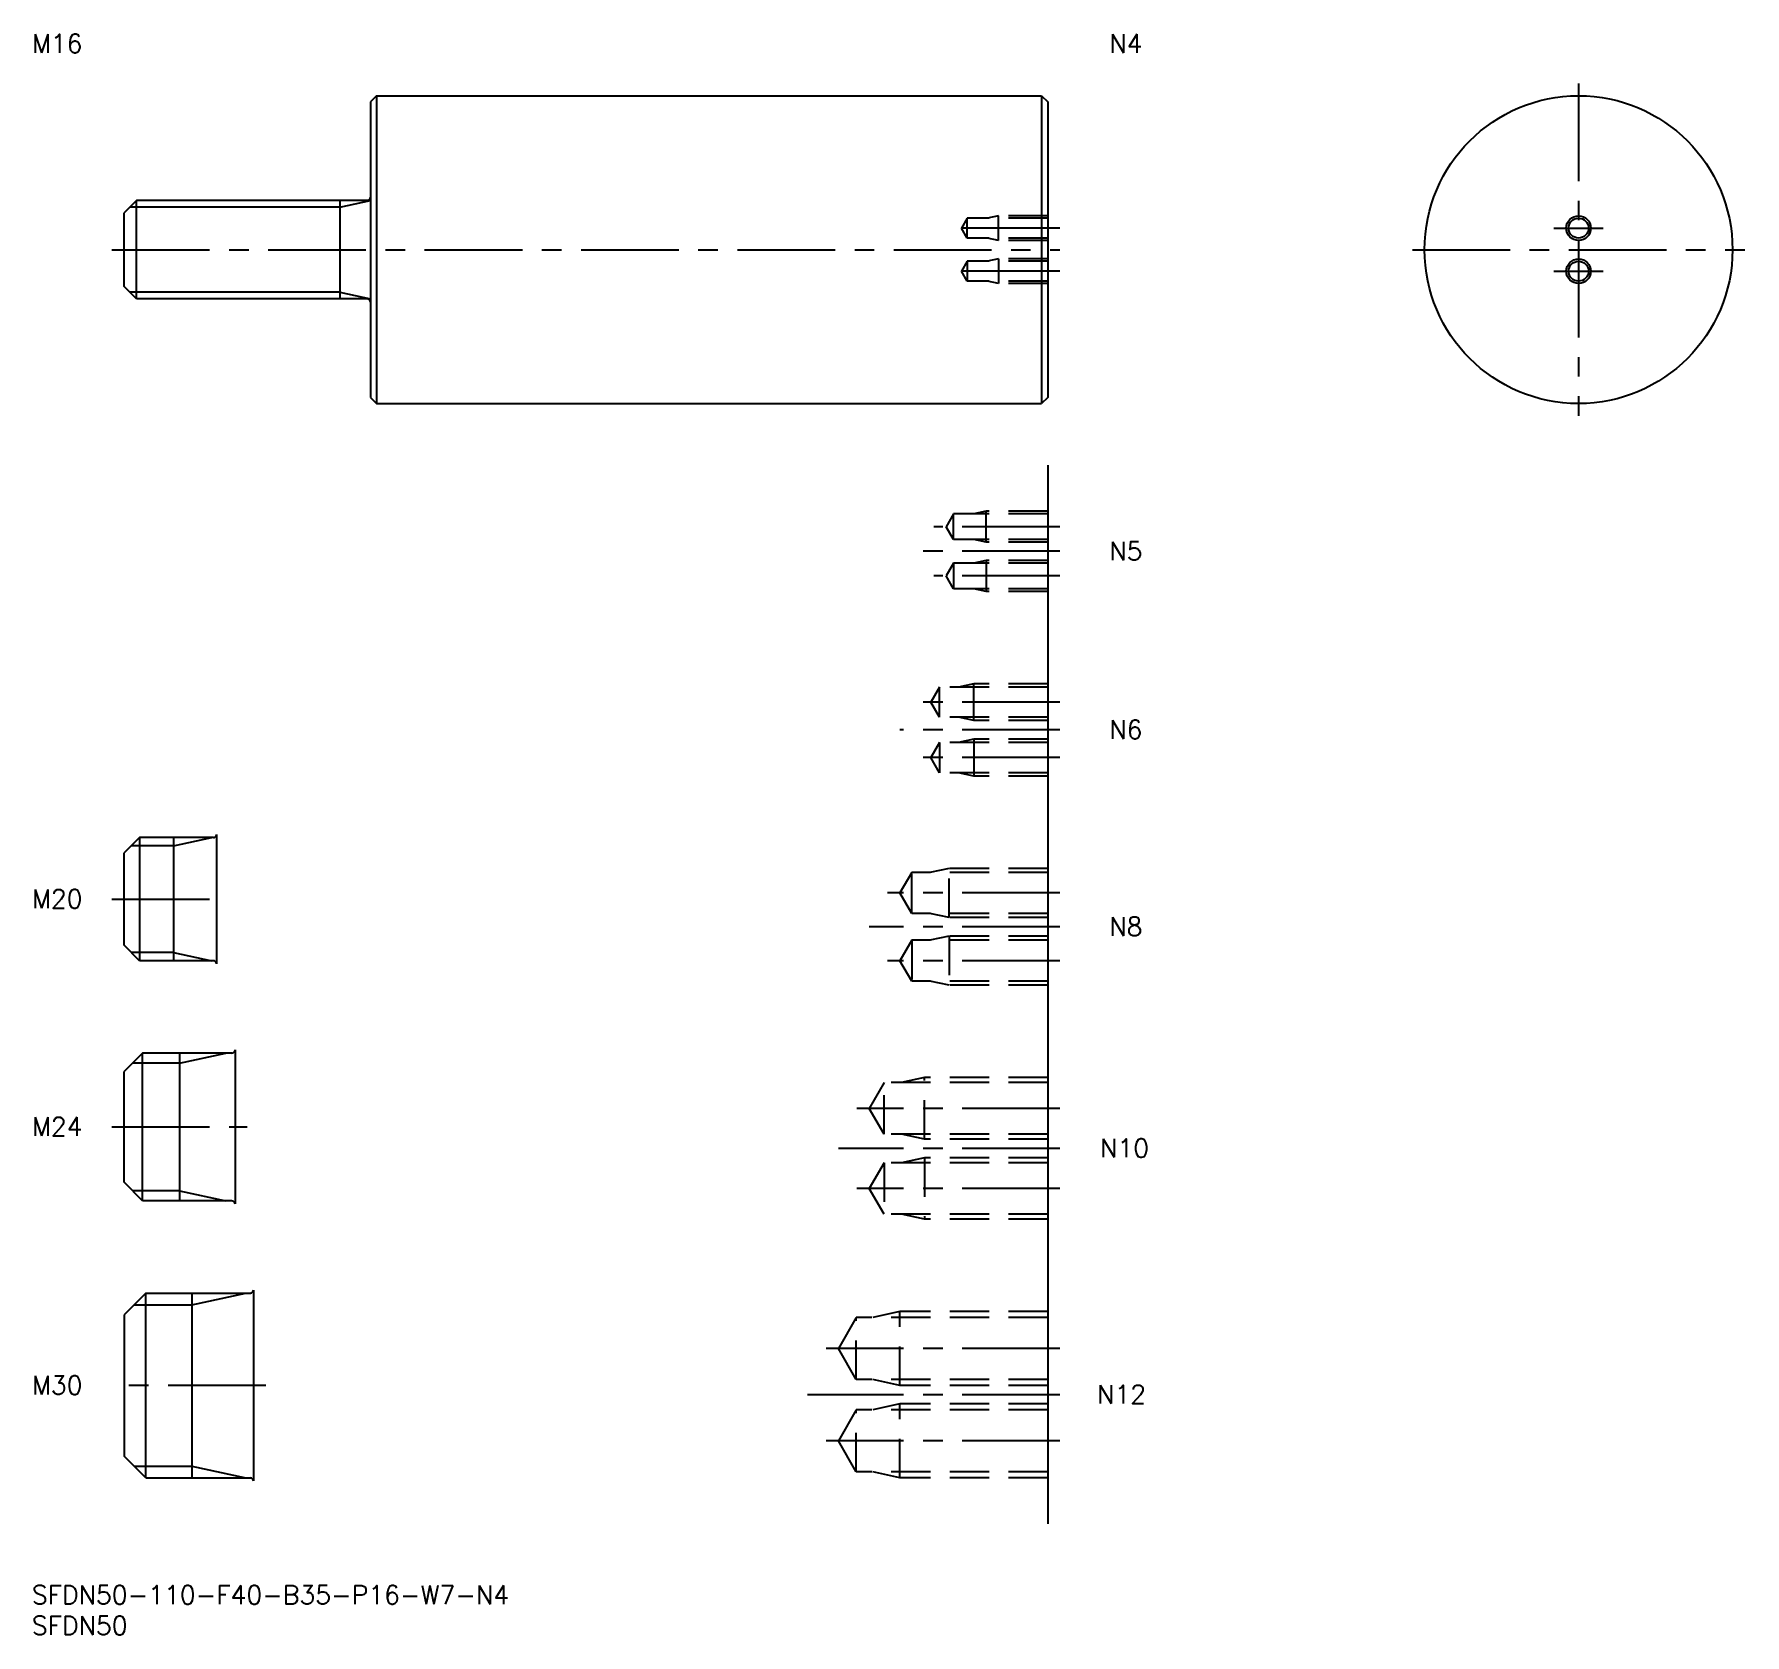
# Model space of a CAD drawing. Extents: x 0 to 278, y -8 to 252.
import ezdxf

# ---------------------------------------------------------------- set-up
doc = ezdxf.new("R2010")
doc.units = 0
doc.header["$LTSCALE"] = 0.5
doc.linetypes.add('CENTER', pattern=[50.8, 31.75, -6.35, 6.35, -6.35])
doc.linetypes.add('DASHED', pattern=[19.05, 12.7, -6.35])
for name, color, linetype in [('MSM_CENTER', 1, 'CENTER'), ('MSM_CONTINUOUS', 7, 'CONTINUOUS'), ('MSM_DASHED', 4, 'DASHED'), ('MSM_NARROW', 5, 'CONTINUOUS'), ('MSM_PART_NUMBER', 7, 'CONTINUOUS')]:
    doc.layers.add(name, color=color, linetype=linetype)
doc.styles.get("Standard").update_dxf_attribs({"font": 'txt.shx', "height": 1, "bigfont": 'bigfont.shx'})

# ---------------------------------------------------------------- blocks, each defined once
blk = doc.blocks.new('*U10')
at = {"layer": 'MSM_PART_NUMBER'}
blk.add_text('SFDN50-110-F40-B35-P16-W7-N4', height=3, dxfattribs=at).set_placement((0, -3))
blk = doc.blocks.new('*U11')
at = {"layer": 'MSM_PART_NUMBER'}
blk.add_text('SFDN50', height=3, dxfattribs=at).set_placement((0, -8))
blk = doc.blocks.new('*U12')
at = {"layer": 'MSM_PART_NUMBER'}
blk.add_text('M30', height=3, dxfattribs=at).set_placement((0, 31.06))
blk = doc.blocks.new('*U13')
at = {"layer": 'MSM_PART_NUMBER'}
blk.add_text('M24', height=3, dxfattribs=at).set_placement((0, 73.06))
blk = doc.blocks.new('*U14')
at = {"layer": 'MSM_PART_NUMBER'}
blk.add_text('M20', height=3, dxfattribs=at).set_placement((0, 110.06))
blk = doc.blocks.new('*U15')
at = {"layer": 'MSM_PART_NUMBER'}
blk.add_text('M16', height=3, dxfattribs=at).set_placement((0, 249.000006))
blk = doc.blocks.new('*U16')
at = {"layer": 'MSM_PART_NUMBER'}
blk.add_text('N4', height=3, rotation=360, dxfattribs=at).set_placement((175, 249.000006))
blk = doc.blocks.new('*U17')
at = {"layer": 'MSM_PART_NUMBER'}
blk.add_text('N12', height=3, dxfattribs=at).set_placement((173, 29.56))
blk = doc.blocks.new('*U18')
at = {"layer": 'MSM_PART_NUMBER'}
blk.add_text('N10', height=3, dxfattribs=at).set_placement((173.5, 69.56))
blk = doc.blocks.new('*U19')
at = {"layer": 'MSM_PART_NUMBER'}
blk.add_text('N8', height=3, dxfattribs=at).set_placement((175, 105.56))
blk = doc.blocks.new('*U20')
at = {"layer": 'MSM_PART_NUMBER'}
blk.add_text('N6', height=3, dxfattribs=at).set_placement((175, 137.56))
blk = doc.blocks.new('*U21')
at = {"layer": 'MSM_PART_NUMBER'}
blk.add_text('N5', height=3, dxfattribs=at).set_placement((175, 166.56))

msp = doc.modelspace()

# ---------------------------------------------------------------- linework, layer by layer
at = {"layer": 'MSM_CENTER'}
for p, q in [((251.23, 244), (251.23, 190)), ((167, 220.5), (149, 220.5)), ((247.23, 220.5), (255.23, 220.5)), ((13, 217), (167, 217)), ((224.23, 217), (278.23, 217)), ((167, 213.5), (149, 213.5)), ((247.23, 213.5), (255.23, 213.5)), ((167, 172), (146.5, 172)), ((167, 168), (143.5, 168)), ((167, 164), (146.5, 164)), ((167, 143.5), (144, 143.5)), ((167, 139), (141, 139)), ((167, 134.5), (144, 134.5)), ((13, 111.5), (32, 111.5)), ((167, 112.5), (139, 112.5)), ((167, 107), (136, 107)), ((167, 101.5), (139, 101.5)), ((167, 77.5), (134, 77.5)), ((13, 74.5), (35, 74.5)), ((167, 71), (131, 71)), ((167, 64.5), (134, 64.5)), ((167, 38.5), (129, 38.5)), ((38, 32.5), (13, 32.5)), ((167, 31), (126, 31)), ((167, 23.5), (129, 23.5))]:
    msp.add_line(p, q, dxfattribs=at)
at = {"layer": 'MSM_CONTINUOUS'}
for p, q in [((56, 242), (55, 241)), ((56, 242), (164, 242)), ((56, 242), (56, 192)), ((164, 242), (164, 192)), ((164, 242), (165, 241)), ((55, 241), (55, 193)), ((165, 241), (165, 193)), ((17, 225), (15, 223)), ((15, 211), (15, 223)), ((54.5, 225), (17, 225)), ((17, 209), (17, 225)), ((50, 225), (50, 209)), ((17, 209), (15, 211)), ((54.5, 209), (17, 209)), ((55, 193), (56, 192)), ((56, 192), (164, 192)), ((165, 193), (164, 192)), ((165, 182), (165, 10)), ((17.5, 121.5), (15, 119)), ((29.5, 121.5), (17.5, 121.5)), ((17.5, 121.5), (17.5, 101.5)), ((23, 121.5), (23, 101.5)), ((30, 122), (30, 101)), ((15, 104), (15, 119)), ((17.5, 101.5), (15, 104)), ((29.5, 101.5), (17.5, 101.5)), ((18, 86.5), (15, 83.5)), ((32.5, 86.5), (18, 86.5)), ((18, 62.5), (18, 86.5)), ((24, 86.5), (24, 62.5)), ((33, 87), (33, 62)), ((15, 65.5), (15, 83.5)), ((18, 62.5), (15, 65.5)), ((32.5, 62.5), (18, 62.5)), ((18.5, 47.5), (15, 44)), ((18.5, 47.5), (35.5, 47.5)), ((18.5, 17.5), (18.5, 47.5)), ((26, 47.5), (26, 17.5)), ((36, 48), (36, 17)), ((15, 44), (15, 21)), ((18.5, 17.5), (15, 21)), ((18.5, 17.5), (35.5, 17.5))]:
    msp.add_line(p, q, dxfattribs=at)
for centre, radius in [((251.23, 217), 25), ((251.23, 220.5), 1.62), ((251.23, 213.5), 1.62)]:
    msp.add_circle(centre, radius, dxfattribs=at)
for centre, start, end in [((54.5, 225.5), 270, 0), ((54.5, 208.5), 0, 90), ((29.5, 122), 270, 0), ((29.5, 101), 0, 90), ((32.5, 87), 270, 0), ((32.5, 62), 0, 90), ((35.5, 48), 270, 0), ((35.5, 17), 0, 90)]:
    msp.add_arc(centre, 0.5, start, end, dxfattribs=at)
at = {"layer": 'MSM_DASHED'}
for p, q in [((157, 222.5), (155.25, 222.12)), ((165, 222.5), (157, 222.5)), ((157, 218.5), (157, 222.5)), ((151.94, 222.12), (151, 220.5)), ((151.94, 218.88), (151, 220.5)), ((165, 222.12), (151.94, 222.12)), ((151.94, 218.88), (151.94, 222.12)), ((165, 218.88), (151.94, 218.88)), ((157, 218.5), (155.25, 218.88)), ((165, 218.5), (157, 218.5)), ((151.94, 215.12), (151, 213.5)), ((165, 215.12), (151.94, 215.12)), ((151.94, 215.12), (151.94, 211.88)), ((157, 215.5), (155.25, 215.12)), ((165, 215.5), (157, 215.5)), ((157, 215.5), (157, 211.5)), ((151.94, 211.88), (151, 213.5)), ((165, 211.88), (151.94, 211.88)), ((157, 211.5), (155.25, 211.88)), ((165, 211.5), (157, 211.5)), ((149.69, 174.07), (148.5, 172)), ((165, 174.07), (149.69, 174.07)), ((149.69, 169.93), (149.69, 174.07)), ((155, 174.5), (153, 174.07)), ((165, 174.5), (155, 174.5)), ((155, 169.5), (155, 174.5)), ((149.69, 169.93), (148.5, 172)), ((165, 169.93), (149.69, 169.93)), ((155, 169.5), (153, 169.93)), ((165, 169.5), (155, 169.5)), ((149.69, 166.07), (148.5, 164)), ((149.69, 161.93), (148.5, 164)), ((165, 166.07), (149.69, 166.07)), ((149.69, 166.07), (149.69, 161.93)), ((155, 166.5), (153, 166.07)), ((165, 166.5), (155, 166.5)), ((155, 166.5), (155, 161.5)), ((165, 161.93), (149.69, 161.93)), ((155, 161.5), (153, 161.93)), ((165, 161.5), (155, 161.5)), ((147.42, 145.96), (146, 143.5)), ((165, 145.96), (147.42, 145.96)), ((147.42, 141.04), (147.42, 145.96)), ((153, 146.5), (150.5, 145.96)), ((165, 146.5), (153, 146.5)), ((153, 140.5), (153, 146.5)), ((147.42, 141.04), (146, 143.5)), ((165, 141.04), (147.42, 141.04)), ((153, 140.5), (150.5, 141.04)), ((165, 140.5), (153, 140.5)), ((147.42, 136.96), (146, 134.5)), ((165, 136.96), (147.42, 136.96)), ((147.42, 136.96), (147.42, 132.04)), ((153, 137.5), (150.5, 136.96)), ((165, 137.5), (153, 137.5)), ((153, 137.5), (153, 131.5)), ((147.42, 132.04), (146, 134.5)), ((165, 132.04), (147.42, 132.04)), ((153, 131.5), (150.5, 132.04)), ((165, 131.5), (153, 131.5)), ((142.92, 115.82), (141, 112.5)), ((142.92, 109.18), (142.92, 115.82)), ((165, 115.82), (142.92, 115.82)), ((149, 116.5), (145.87, 115.82)), ((149, 108.5), (149, 116.5)), ((165, 116.5), (149, 116.5)), ((142.92, 109.18), (141, 112.5)), ((165, 109.18), (142.92, 109.18)), ((149, 108.5), (145.87, 109.18)), ((165, 108.5), (149, 108.5)), ((142.92, 104.82), (141, 101.5)), ((142.92, 104.82), (142.92, 98.18)), ((165, 104.82), (142.92, 104.82)), ((149, 105.5), (145.87, 104.82)), ((149, 105.5), (149, 97.5)), ((165, 105.5), (149, 105.5)), ((142.92, 98.18), (141, 101.5)), ((165, 98.18), (142.92, 98.18)), ((149, 97.5), (145.87, 98.18)), ((165, 97.5), (149, 97.5)), ((138.42, 81.69), (136, 77.5)), ((138.42, 73.31), (138.42, 81.69)), ((165, 81.69), (138.42, 81.69)), ((145, 82.5), (141.25, 81.69)), ((145, 72.5), (145, 82.5)), ((165, 82.5), (145, 82.5)), ((138.42, 73.31), (136, 77.5)), ((165, 73.31), (138.42, 73.31)), ((145, 72.5), (141.25, 73.31)), ((165, 72.5), (145, 72.5)), ((145, 69.5), (141.25, 68.69)), ((145, 69.5), (145, 59.5)), ((165, 69.5), (145, 69.5)), ((138.42, 68.69), (136, 64.5)), ((138.42, 68.69), (138.42, 60.31)), ((165, 68.69), (138.42, 68.69)), ((138.42, 60.31), (136, 64.5)), ((165, 60.31), (138.42, 60.31)), ((145, 59.5), (141.25, 60.31)), ((165, 59.5), (145, 59.5)), ((141, 44.5), (136.62, 43.55)), ((141, 32.5), (141, 44.5)), ((165, 44.5), (141, 44.5)), ((133.92, 43.55), (131, 38.5)), ((133.92, 33.45), (133.92, 43.55)), ((165, 43.55), (133.92, 43.55)), ((133.92, 33.45), (131, 38.5)), ((165, 33.45), (133.92, 33.45)), ((141, 32.5), (136.62, 33.45)), ((165, 32.5), (141, 32.5)), ((133.92, 28.55), (131, 23.5)), ((133.92, 18.45), (133.92, 28.55)), ((165, 28.55), (133.92, 28.55)), ((141, 29.5), (136.62, 28.55)), ((141, 17.5), (141, 29.5)), ((165, 29.5), (141, 29.5)), ((133.92, 18.45), (131, 23.5)), ((165, 18.45), (133.92, 18.45)), ((141, 17.5), (136.62, 18.45)), ((165, 17.5), (141, 17.5))]:
    msp.add_line(p, q, dxfattribs=at)
at = {"layer": 'MSM_NARROW'}
for p, q in [((50, 223.92), (15.92, 223.92)), ((50, 223.92), (55, 225)), ((50, 210.08), (15.92, 210.08)), ((50, 210.08), (55, 209)), ((23, 120.15), (16.15, 120.15)), ((23, 120.15), (29.25, 121.5)), ((23, 102.85), (16.15, 102.85)), ((23, 102.85), (29.25, 101.5)), ((24, 84.88), (31.5, 86.5)), ((24, 84.88), (16.38, 84.88)), ((24, 64.12), (16.38, 64.12)), ((24, 64.12), (31.5, 62.5)), ((26, 45.61), (34.75, 47.5)), ((16.61, 45.61), (26, 45.61)), ((16.61, 19.39), (26, 19.39)), ((26, 19.39), (34.75, 17.5))]:
    msp.add_line(p, q, dxfattribs=at)
for centre in [(251.23, 220.5), (251.23, 213.5)]:
    msp.add_circle(centre, 2, dxfattribs=at)

# ---------------------------------------------------------------- block references
at = {"layer": 'MSM_CONTINUOUS'}
for name in ['*U15', '*U16', '*U21', '*U20', '*U14', '*U19', '*U13', '*U18', '*U12', '*U17', '*U10', '*U11']:
    msp.add_blockref(name, (0, 0), dxfattribs=at)

doc.saveas('drawing.dxf')
